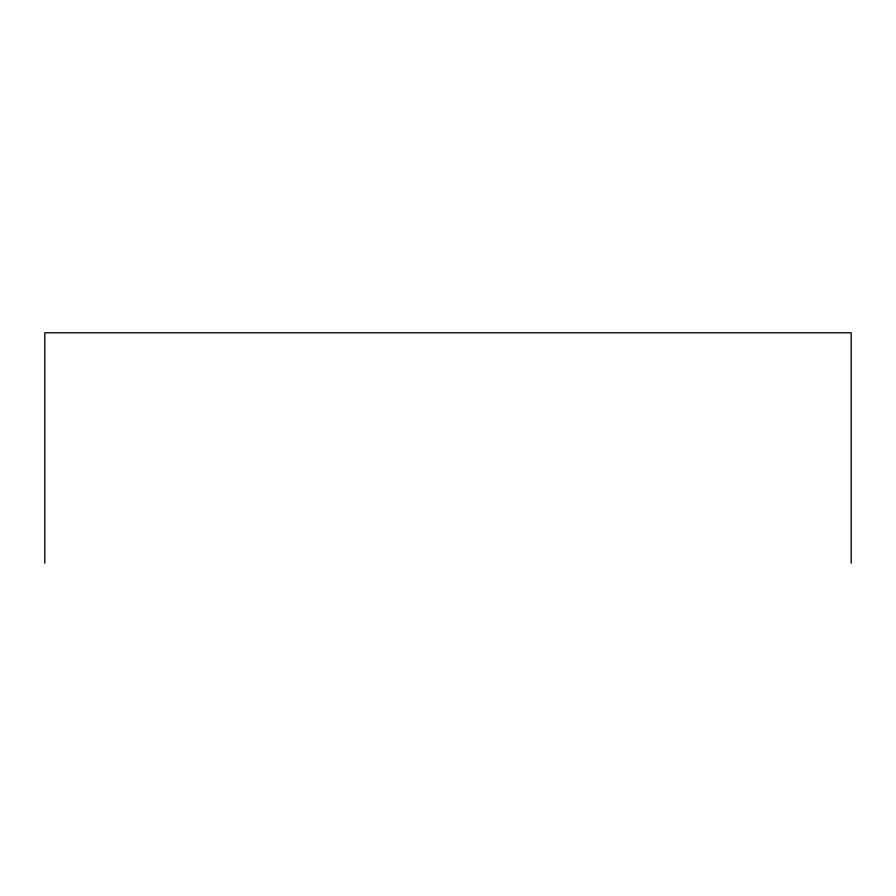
<?xml version="1.0" encoding="UTF-8"?>
<svg xmlns="http://www.w3.org/2000/svg" width="896" height="896" viewBox="0 0 896 896"><rect width="100%" height="100%" fill="white"/><g stroke="black" fill="none" stroke-linecap="round" stroke-linejoin="round"><path stroke-width="1.34" d="M851.2 563.226L851.2 332.774L44.8 332.774L44.8 563.226"/></g></svg>
